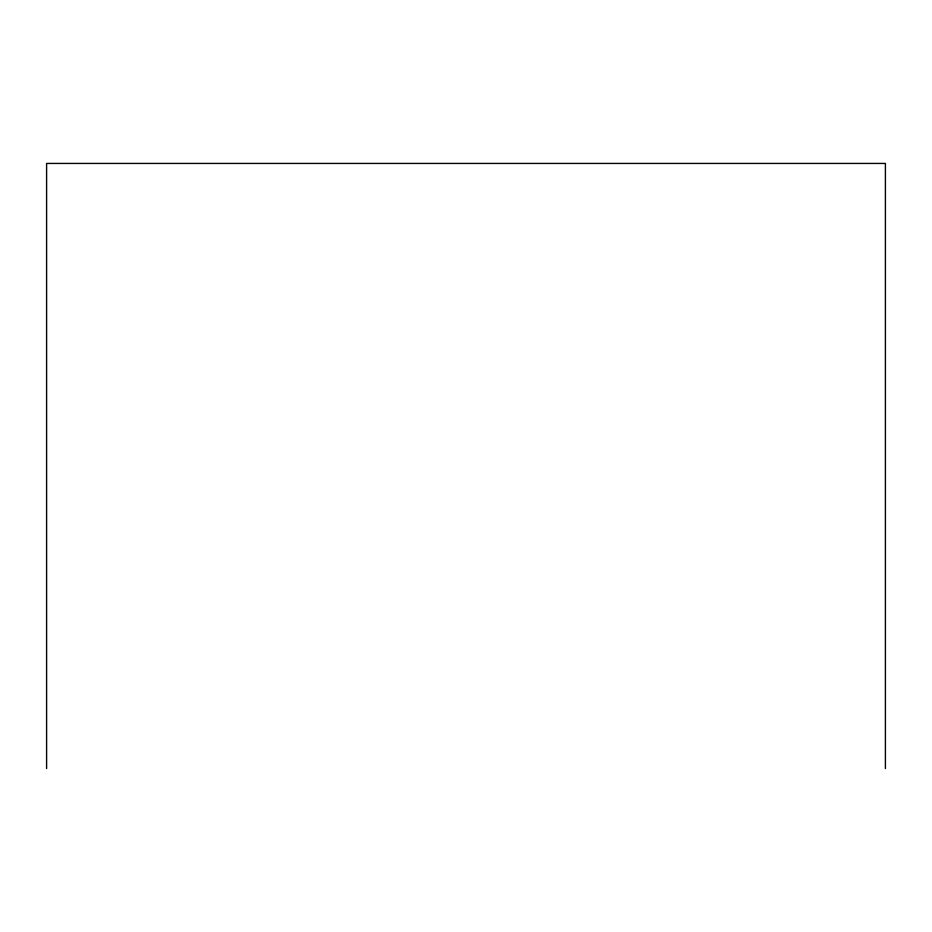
<?xml version="1.0" encoding="UTF-8"?>
<svg xmlns="http://www.w3.org/2000/svg" width="932" height="932" viewBox="0 0 932 932"><rect width="100%" height="100%" fill="white"/><g stroke="black" fill="none" stroke-linecap="round" stroke-linejoin="round"><path stroke-width="1.4" d="M885.4 768.562L885.4 163.438L46.6 163.438L46.6 768.562"/></g></svg>
